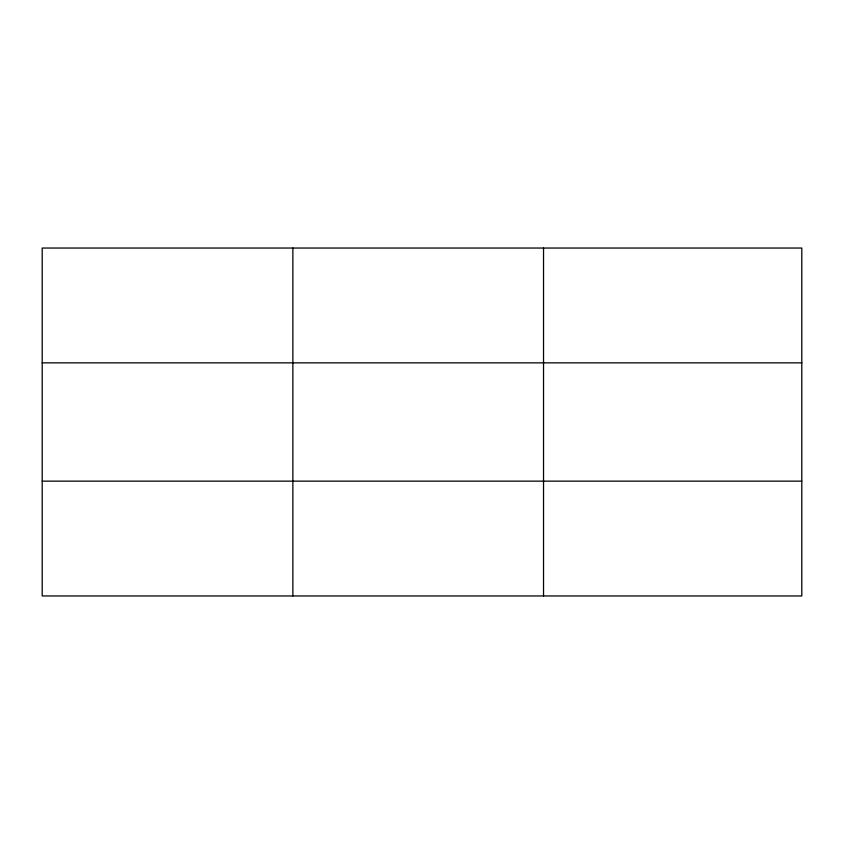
<?xml version="1.0" encoding="UTF-8"?>
<svg xmlns="http://www.w3.org/2000/svg" width="844" height="844" viewBox="0 0 844 844"><rect width="100%" height="100%" fill="white"/><g stroke="black" fill="none" stroke-linecap="round" stroke-linejoin="round"><path stroke-width="1.27" d="M292.868 248.041L292.868 595.959M543.536 248.041L543.536 595.959M801.8 362.857L801.8 248.041L42.2 248.041L42.2 595.959L801.8 595.959L801.8 362.857L42.2 362.857M42.2 481.143L801.8 481.143"/></g></svg>
